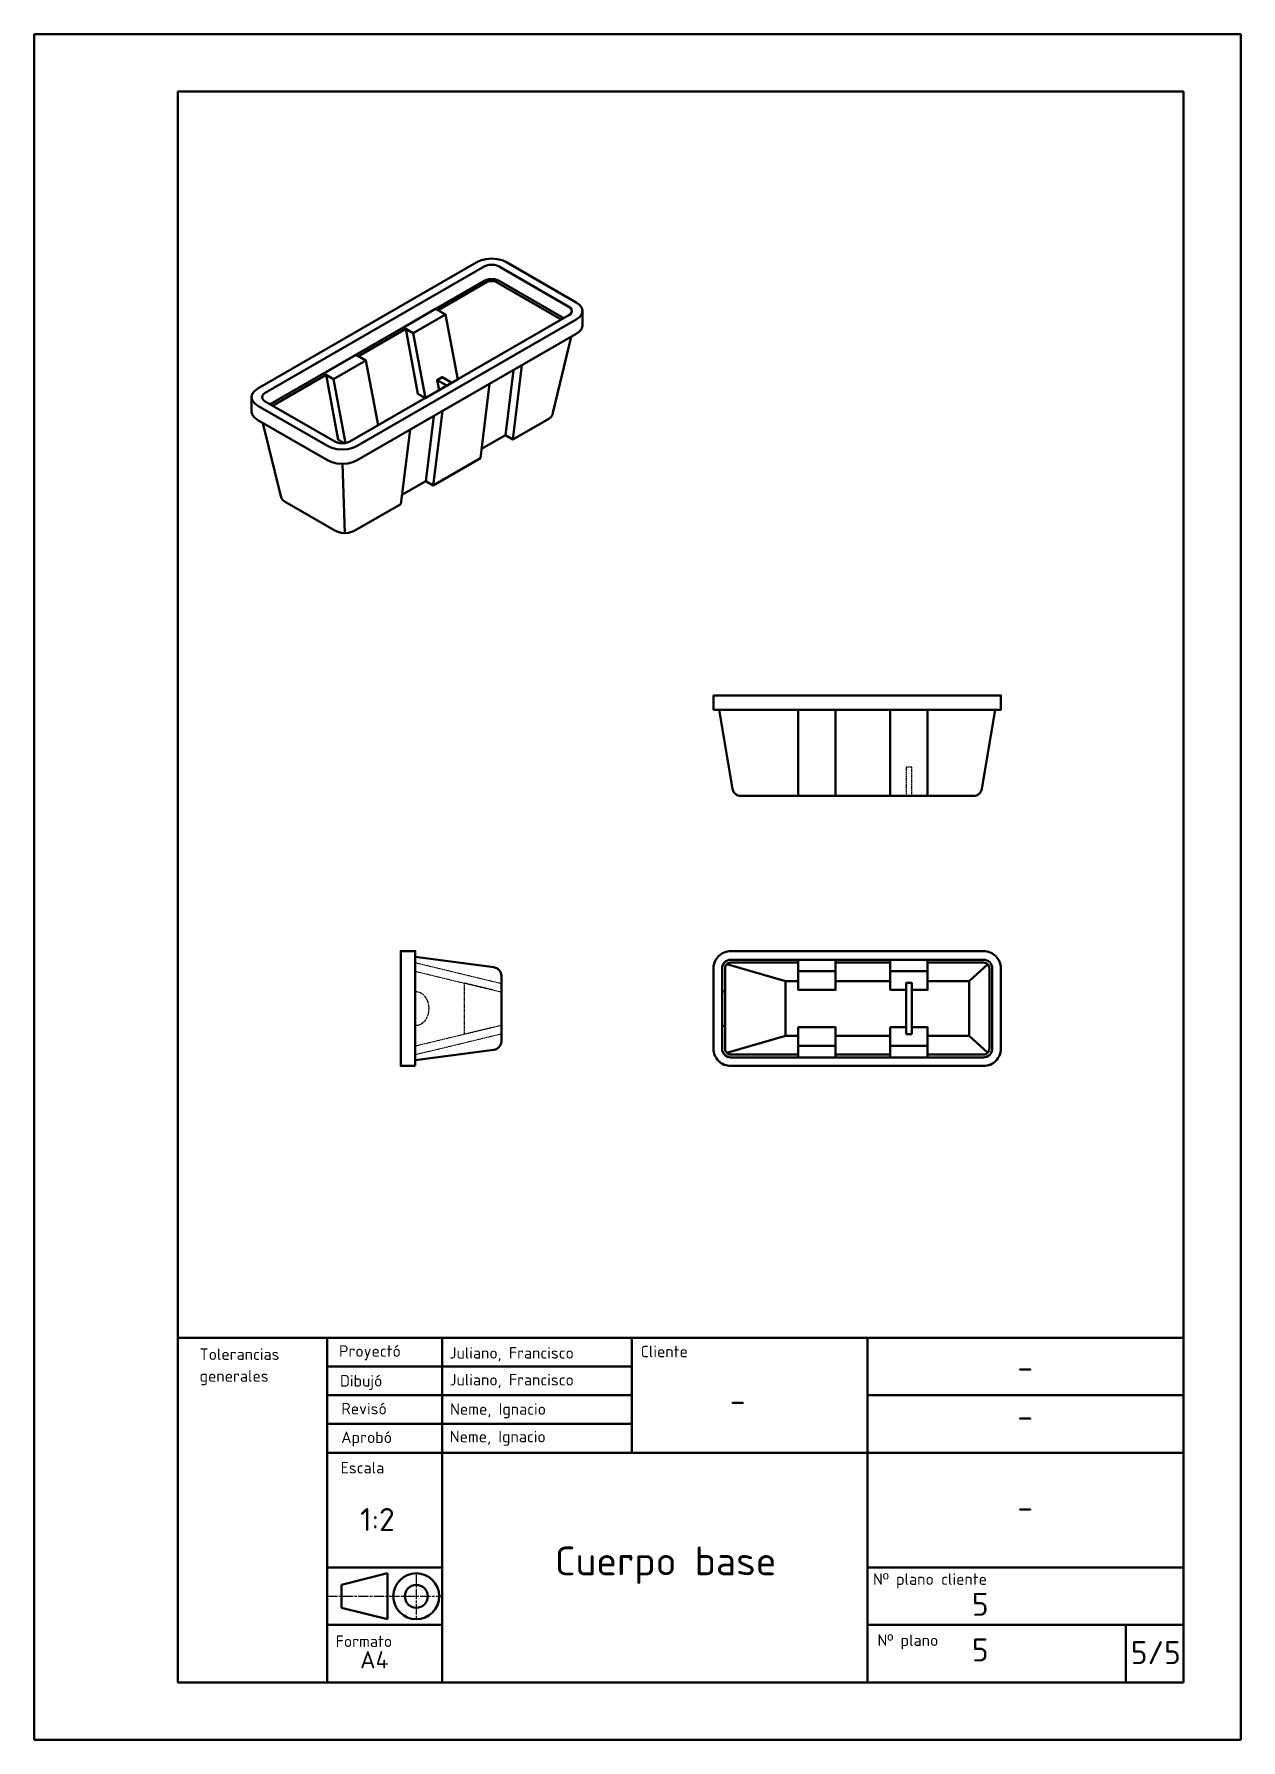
# Model space of a CAD drawing. Header units: millimetres. Extents: x 2667 to 2877, y 1860 to 2157.
import ezdxf

# ---------------------------------------------------------------- set-up
doc = ezdxf.new("R2010")
doc.units = ezdxf.units.MM
doc.header["$LTSCALE"] = 0.075
doc.linetypes.add('ACAD_ISO02W100', pattern=[15, 12, -3])
doc.linetypes.add('ACAD_ISO08W100', pattern=[36, 24, -3, 6, -3])
doc.layers.get('0').update_dxf_attribs({"lineweight": 50})
doc.layers.add('Capa1', color=7, linetype='Continuous')
doc.layers.add('capaCotas', color=7, linetype='Continuous', lineweight=25)
doc.styles.get("Standard").update_dxf_attribs({"font": 'isocpeur.ttf', "height": 2})

msp = doc.modelspace()

# ---------------------------------------------------------------- linework, layer by layer
for p, q in [((2876.74, 2157.5), (2666.74, 2157.5)), ((2666.74, 2157.5), (2666.74, 1860.5)), ((2876.74, 2157.5), (2876.74, 1860.5)), ((2866.74, 2147.5), (2691.74, 2147.5)), ((2691.74, 2147.5), (2691.74, 1870.5)), ((2866.74, 2147.5), (2866.74, 1870.5)), ((2745.49, 2114.29), (2737.05, 2109.42)), ((2762.16, 2106.79), (2762.16, 2109.29)), ((2731.42, 2106.17), (2723.19, 2101.42)), ((2757.03, 2091.54), (2760.2, 2104.78)), ((2750.04, 2086.92), (2751.64, 2099.84)), ((2717.56, 2098.17), (2708.25, 2092.79)), ((2704.58, 2091.79), (2704.58, 2094.29)), ((2744.41, 2083.67), (2746.01, 2096.59)), ((2736.18, 2078.92), (2737.78, 2091.84)), ((2709.7, 2077.04), (2706.56, 2089.77)), ((2730.55, 2075.67), (2732.15, 2088.59)), ((2720.81, 2070.63), (2720.41, 2082.68)), ((2799.72, 2039.86), (2799.72, 2024.86)), ((2806.22, 2039.86), (2806.22, 2024.86)), ((2815.72, 2039.86), (2815.72, 2024.86)), ((2822.22, 2039.86), (2822.22, 2024.86)), ((2815.72, 2024.86), (2818.47, 2024.86)), ((2787.26, 1995.54), (2797.47, 1992.58)), ((2787.97, 1995.83), (2799.72, 1995.83)), ((2799.72, 1994.33), (2806.22, 1994.33)), ((2806.22, 1995.83), (2815.72, 1995.83)), ((2815.72, 1994.33), (2822.22, 1994.33)), ((2822.22, 1995.83), (2831.97, 1995.83)), ((2832.68, 1995.54), (2829.47, 1992.58)), ((2733.05, 1984.83), (2733.05, 1990.83)), ((2786.97, 1990.83), (2786.47, 1990.83)), ((2786.97, 1984.83), (2786.47, 1984.83)), ((2787.26, 1980.13), (2797.47, 1983.08)), ((2799.72, 1981.33), (2806.22, 1981.33)), ((2815.72, 1981.33), (2822.22, 1981.33)), ((2832.68, 1980.13), (2829.47, 1983.08)), ((2787.97, 1979.83), (2799.72, 1979.83)), ((2806.22, 1979.83), (2815.72, 1979.83)), ((2822.22, 1979.83), (2831.97, 1979.83)), ((2691.74, 1930.5), (2866.74, 1930.5)), ((2717.74, 1920.5), (2717.74, 1930.5)), ((2737.74, 1920.5), (2737.74, 1930.5)), ((2770.74, 1915.5), (2770.74, 1930.5)), ((2801.74, 1930.5), (2811.74, 1930.5)), ((2811.74, 1930.5), (2811.74, 1870.5)), ((2717.74, 1925.5), (2760.74, 1925.5)), ((2760.74, 1925.5), (2770.74, 1925.5)), ((2717.74, 1920.5), (2760.74, 1920.5)), ((2717.74, 1920.5), (2717.74, 1870.5)), ((2737.74, 1920.5), (2737.74, 1870.5)), ((2760.74, 1920.5), (2770.74, 1920.5)), ((2866.74, 1920.5), (2811.74, 1920.5)), ((2717.74, 1915.5), (2760.74, 1915.5)), ((2760.74, 1915.5), (2770.74, 1915.5)), ((2770.74, 1915.5), (2770.74, 1910.5)), ((2717.74, 1910.5), (2760.74, 1910.5)), ((2760.74, 1910.5), (2801.74, 1910.5)), ((2801.74, 1910.5), (2866.74, 1910.5)), ((2717.74, 1890.5), (2737.74, 1890.5)), ((2720.24, 1887.5), (2728.24, 1889.5)), ((2728.24, 1889.5), (2728.24, 1881.5)), ((2866.74, 1890.5), (2811.74, 1890.5)), ((2720.24, 1883.5), (2720.24, 1887.5)), ((2717.74, 1883.37), (2717.74, 1885.87)), ((2717.74, 1883.37), (2717.74, 1880.5)), ((2720.24, 1883.5), (2728.24, 1881.5)), ((2717.74, 1880.5), (2737.74, 1880.5)), ((2717.74, 1880.5), (2717.74, 1880.5)), ((2717.74, 1880.5), (2720.24, 1880.5)), ((2866.74, 1880.5), (2811.74, 1880.5)), ((2866.74, 1880.5), (2856.74, 1880.5)), ((2856.74, 1880.5), (2856.74, 1870.5)), ((2691.74, 1870.5), (2866.74, 1870.5)), ((2666.74, 1860.5), (2876.74, 1860.5))]:
    msp.add_line(p, q)
at = {"linetype": 'ACAD_ISO02W100', "ltscale": 0.3}
for p, q in [((2733.05, 1996.33), (2733.05, 1994.33)), ((2733.05, 1979.33), (2733.05, 1981.33))]:
    msp.add_line(p, q, dxfattribs=at)
for points in [[(2761.08, 2107.79), (2761.66, 2108.23), (2762.03, 2108.75), (2762.16, 2109.29), (2762.03, 2109.84), (2761.66, 2110.35), (2761.08, 2110.79), (2748.96, 2117.79), (2748.19, 2118.13), (2747.31, 2118.34), (2746.36, 2118.42), (2745.41, 2118.34), (2744.52, 2118.13), (2743.76, 2117.79), (2705.65, 2095.79), (2705.07, 2095.35), (2704.7, 2094.84), (2704.58, 2094.29), (2704.7, 2093.75), (2705.07, 2093.23), (2705.65, 2092.79), (2717.78, 2085.79), (2718.54, 2085.46), (2719.43, 2085.25), (2720.38, 2085.17), (2721.33, 2085.25), (2722.21, 2085.46), (2722.97, 2085.79)], [(2759.78, 2108.54), (2760.07, 2108.76), (2760.26, 2109.02), (2760.32, 2109.29), (2760.26, 2109.57), (2760.07, 2109.82), (2759.78, 2110.04), (2747.66, 2117.04), (2747.28, 2117.21), (2746.83, 2117.32), (2746.36, 2117.35), (2745.88, 2117.32), (2745.44, 2117.21), (2745.06, 2117.04), (2706.95, 2095.04), (2706.66, 2094.82), (2706.48, 2094.57), (2706.42, 2094.29), (2706.48, 2094.02), (2706.66, 2093.76), (2706.95, 2093.54), (2719.08, 2086.54), (2719.46, 2086.38), (2719.9, 2086.27), (2720.38, 2086.23), (2720.85, 2086.27), (2721.3, 2086.38), (2721.68, 2086.54)], [(2730.99, 2106.42), (2736.61, 2109.67), (2738.35, 2108.67), (2732.72, 2105.42)], [(2731.42, 2106.17), (2732.72, 2105.42), (2734.82, 2094.13), (2733.52, 2094.88)], [(2732.72, 2105.42), (2738.35, 2108.67), (2740.45, 2097.38), (2734.82, 2094.13)], [(2717.13, 2098.42), (2722.76, 2101.67), (2724.49, 2100.67), (2718.86, 2097.42)], [(2738.56, 2096.29), (2739.43, 2096.79), (2737.74, 2097.77), (2736.87, 2097.27)], [(2736.87, 2097.27), (2738.56, 2096.29), (2737.2, 2095.51)], [(2784.97, 2039.86), (2834.97, 2039.86), (2834.97, 2042.36), (2784.97, 2042.36)], [(2733.05, 1977.83), (2733.05, 1997.83), (2730.55, 1997.83), (2730.55, 1977.83)], [(2818.47, 1983.38), (2819.47, 1983.38), (2819.47, 1992.29), (2818.47, 1992.29)]]:
    msp.add_lwpolyline(points, close=True)
for points in [[(2758.91, 2108.04), (2747.66, 2114.54), (2747.28, 2114.71), (2746.83, 2114.82), (2746.36, 2114.85), (2745.88, 2114.82), (2745.44, 2114.71), (2745.06, 2114.54), (2707.82, 2093.04)], [(2758.48, 2107.79), (2747.22, 2114.29), (2746.97, 2114.41), (2746.67, 2114.48), (2746.36, 2114.5), (2746.04, 2114.48), (2745.75, 2114.41), (2745.49, 2114.29)], [(2704.58, 2091.79), (2704.7, 2091.25), (2705.07, 2090.73), (2705.65, 2090.29), (2717.78, 2083.29), (2718.54, 2082.96), (2719.43, 2082.75), (2720.38, 2082.67), (2721.33, 2082.75), (2722.21, 2082.96), (2722.97, 2083.29), (2761.08, 2105.29), (2761.66, 2105.73), (2762.03, 2106.25), (2762.16, 2106.79)], [(2720.93, 2086.29), (2718.86, 2097.42), (2724.49, 2100.67), (2726.59, 2089.38), (2721.68, 2086.54)], [(2750.14, 2098.98), (2748.74, 2087.67), (2750.04, 2086.92), (2751.64, 2099.84)], [(2720.74, 2086.26), (2719.66, 2086.88), (2717.56, 2098.17), (2718.86, 2097.42), (2720.93, 2086.29)], [(2736.28, 2090.98), (2734.88, 2079.67), (2736.18, 2078.92), (2737.78, 2091.84)], [(2744.61, 2085.28), (2748.74, 2087.67), (2750.04, 2086.92), (2756.32, 2090.54), (2756.71, 2090.84), (2756.95, 2091.18), (2757.03, 2091.54)], [(2730.75, 2077.28), (2734.88, 2079.67), (2736.18, 2078.92), (2744.41, 2083.67)], [(2709.7, 2077.04), (2709.78, 2076.68), (2710.03, 2076.34), (2710.42, 2076.04), (2719.08, 2071.04), (2719.59, 2070.82), (2720.18, 2070.68), (2720.81, 2070.63), (2721.44, 2070.68), (2722.03, 2070.82), (2722.54, 2071.04), (2730.55, 2075.67)], [(2799.72, 1996.33), (2799.72, 1991.08), (2806.22, 1991.08), (2806.22, 1996.33)], [(2815.72, 1996.33), (2815.72, 1991.08), (2818.47, 1991.08)], [(2819.47, 1991.08), (2822.22, 1991.08), (2822.22, 1996.33)], [(2818.47, 1991.08), (2815.72, 1991.08), (2815.72, 1992.58), (2806.22, 1992.58), (2806.22, 1991.08), (2799.72, 1991.08), (2799.72, 1992.58), (2797.47, 1992.58), (2797.47, 1983.08), (2799.72, 1983.08), (2799.72, 1984.58), (2806.22, 1984.58), (2806.22, 1983.08), (2815.72, 1983.08), (2815.72, 1984.58), (2818.47, 1984.58)], [(2819.47, 1984.58), (2822.22, 1984.58), (2822.22, 1983.08), (2829.47, 1983.08), (2829.47, 1992.58), (2822.22, 1992.58), (2822.22, 1991.08), (2819.47, 1991.08)], [(2799.72, 1979.33), (2799.72, 1984.58), (2806.22, 1984.58), (2806.22, 1979.33)], [(2815.72, 1979.33), (2815.72, 1984.58), (2818.47, 1984.58)], [(2819.47, 1984.58), (2822.22, 1984.58), (2822.22, 1979.33)]]:
    msp.add_lwpolyline(points)
for points in [[(2785.97, 2039.86), (2788.26, 2026.11, 0.366629), (2789.74, 2024.86), (2830.2, 2024.86, 0.366629), (2831.68, 2026.11), (2833.97, 2039.86)], [(2733.05, 1978.83), (2746.75, 1980.66, 0.375902), (2748.05, 1982.15), (2748.05, 1993.52, 0.375902), (2746.75, 1995.01), (2733.05, 1996.83)], [(2787.97, 1977.83), (2831.97, 1977.83, 0.414214), (2834.97, 1980.83), (2834.97, 1994.83, 0.414214), (2831.97, 1997.83), (2787.97, 1997.83, 0.414214), (2784.97, 1994.83), (2784.97, 1980.83, 0.414214)], [(2787.97, 1979.33), (2831.97, 1979.33, 0.414214), (2833.47, 1980.83), (2833.47, 1994.83, 0.414214), (2831.97, 1996.33), (2787.97, 1996.33, 0.414214), (2786.47, 1994.83), (2786.47, 1980.83, 0.414214)]]:
    msp.add_lwpolyline(points, format="xyb", close=True)
for points in [[(2787.97, 1995.83, 0.414214), (2786.97, 1994.83), (2786.97, 1980.83, 0.414214), (2787.97, 1979.83)], [(2831.97, 1979.83, 0.414214), (2832.97, 1980.83), (2832.97, 1994.83, 0.414214), (2831.97, 1995.83)]]:
    msp.add_lwpolyline(points, format="xyb")
for radius in [4, 2]:
    msp.add_circle((2733.24, 1885.5), radius)
at = {"layer": 'capaCotas', "linetype": 'ACAD_ISO02W100', "ltscale": 0.3}
for p, q in [((2733.05, 1995.83), (2748.05, 1992.22)), ((2733.05, 1994.33), (2748.05, 1990.72)), ((2733.05, 1981.33), (2748.05, 1984.94)), ((2733.05, 1979.83), (2748.05, 1983.44))]:
    msp.add_line(p, q, dxfattribs=at)
at = {"layer": 'capaCotas', "color": 0, "linetype": 'ACAD_ISO08W100', "lineweight": 25}
for p, q in [((2733.24, 1889.5), (2733.24, 1881.5)), ((2717.74, 1885.5), (2737.74, 1885.5))]:
    msp.add_line(p, q, dxfattribs=at)
at = {"layer": 'capaCotas', "linetype": 'ACAD_ISO02W100', "ltscale": 0.3}
for points in [[(2818.47, 2024.86), (2819.47, 2024.86), (2819.47, 2029.86), (2818.47, 2029.86)], [(2733.05, 1990.83), (2733.51, 1990.77), (2733.96, 1990.6), (2734.37, 1990.33), (2734.73, 1989.95), (2735.02, 1989.5), (2735.24, 1988.98), (2735.37, 1988.42), (2735.42, 1987.83), (2735.37, 1987.25), (2735.24, 1986.68), (2735.02, 1986.17), (2734.73, 1985.71), (2734.37, 1985.34), (2733.96, 1985.06), (2733.51, 1984.89), (2733.05, 1984.83)]]:
    msp.add_lwpolyline(points, close=True, dxfattribs=at)
msp.add_lwpolyline([(2746.55, 1991.08), (2741.55, 1992.29), (2741.55, 1983.38), (2746.55, 1984.58)], dxfattribs=at)

# ---------------------------------------------------------------- texts
for s, height, p in [('Tolerancias', 2, (2695.53, 1926.65)), ('Proyectó', 2, (2719.8, 1927.2)), ('Juliano, Francisco', 2, (2739.02, 1926.88)), ('Cliente', 2, (2772.28, 1927.12)), ('generales', 2, (2695.53, 1922.85)), ('-', 4, (2837.84, 1923.4)), ('Dibujó', 2, (2719.97, 1922.02)), ('Juliano, Francisco', 2, (2739.02, 1922.2)), ('Revisó', 2, (2720.19, 1917.17)), ('Neme, Ignacio', 2, (2739.11, 1917.1)), ('-', 4, (2787.81, 1917.58)), ('-', 4, (2837.84, 1914.86)), ('Aprobó', 2, (2720.18, 1912.18)), ('Neme, Ignacio', 2, (2739.06, 1912.31)), ('Escala ', 2, (2720.08, 1906.88)), ('1:2', 4, (2723.46, 1896.87)), ('-', 4, (2837.84, 1899.02)), ('Cuerpo base', 5, (2757.36, 1889.16)), ('Nº plano cliente', 2, (2812.72, 1887.49)), ('5', 4, (2829.94, 1882.1)), ('Formato', 2, (2719.21, 1876.67)), ('Nº plano ', 2, (2813.5, 1876.85)), ('5', 4, (2829.93, 1874.16)), ('A4', 3, (2723.46, 1872.95))]:
    msp.add_text(s, height=height).set_placement(p)
at = {"layer": 'Capa1', "lineweight": 35}
msp.add_text('5/5', height=4, dxfattribs=at).set_placement((2857.58, 1873.69))

doc.saveas('drawing.dxf')
